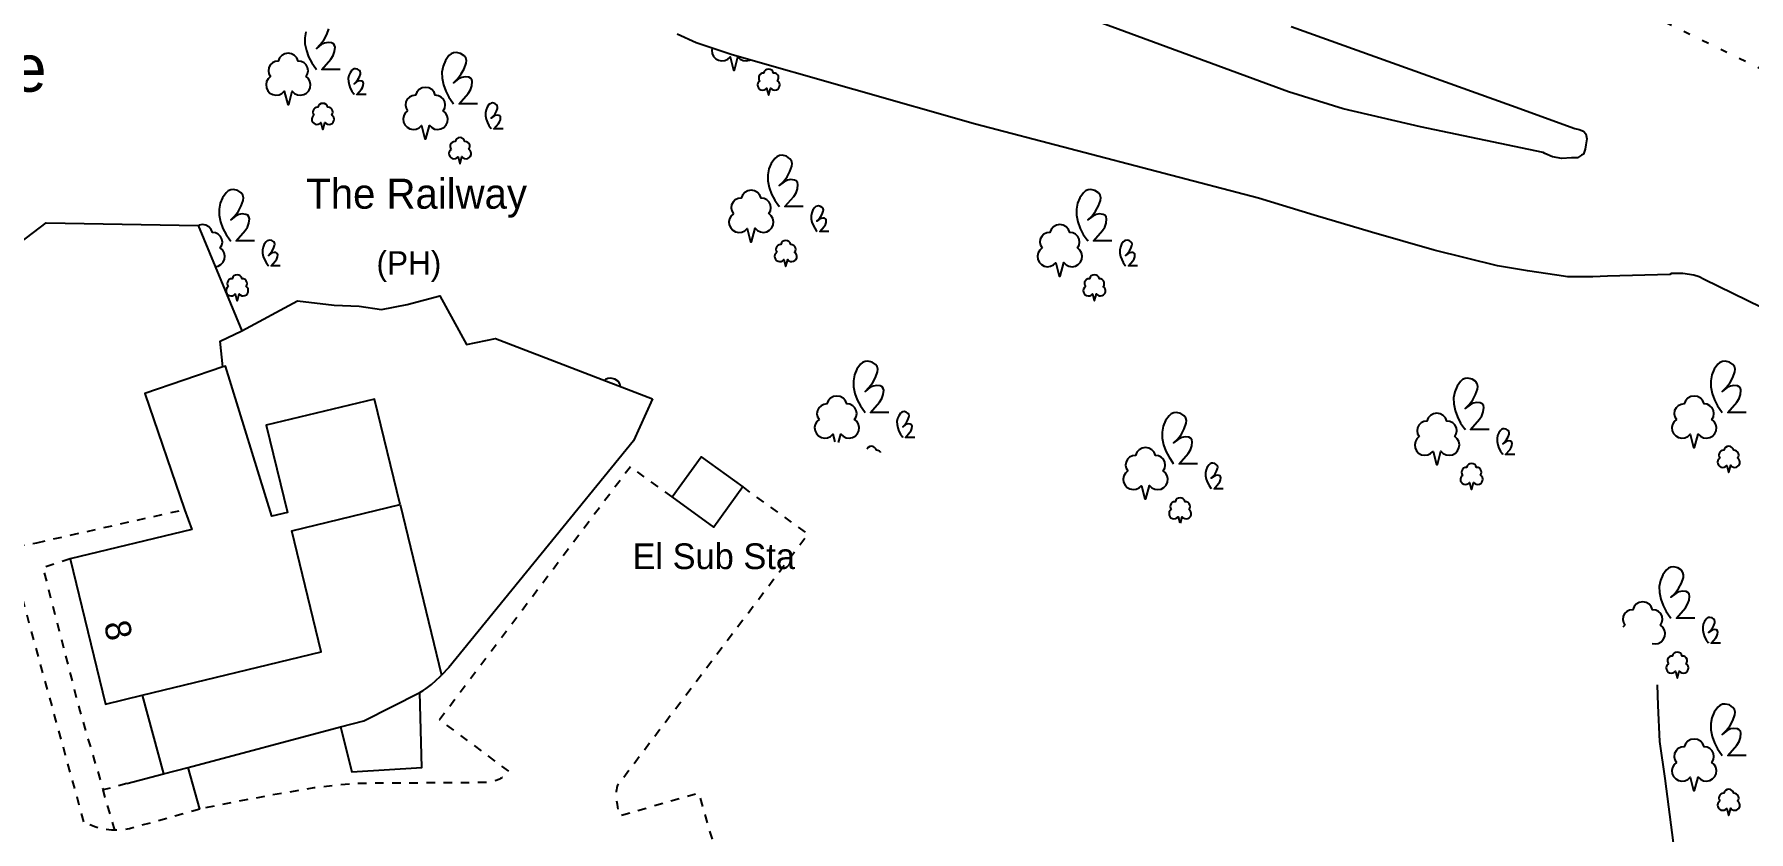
# Model space of a CAD drawing. Extents: x 421500 to 422711, y 436000 to 437000.
# Drawn here: x 422160.5 to 422260.5, y 436876.6 to 436923.1 of the extents above; entities that cross this region are included whole.
import ezdxf

# ---------------------------------------------------------------- set-up
doc = ezdxf.new("R2010")
doc.units = 0
doc.linetypes.add('716709-ExBase$0$OS-DASHEDLINE', pattern=[1, 0.5, -0.5])
doc.linetypes.add('716709-ExBase$0$OS-PARISH', pattern=[1.2, 0.4, -0.8])
for name, color, linetype in [('716709-ExBase$0$OS-AREA_MOSAIC', 8, 'Continuous'), ('716709-ExBase$0$OS-CIVIL_PARISH_OR_CMNTY_0007', 8, '716709-ExBase$0$OS-PARISH'), ('716709-ExBase$0$OS-LINE_0001_BLG_OUTLINE', 7, 'Continuous'), ('716709-ExBase$0$OS-LINE_0021_ROAD_OR_TRACK', 8, '716709-ExBase$0$OS-DASHEDLINE'), ('716709-ExBase$0$OS-LINE_0030_OBSTRUCTING_FEAT', 8, 'Continuous'), ('716709-ExBase$0$OS-LINE_0032_PATH_OR_EDGE', 8, '716709-ExBase$0$OS-DASHEDLINE'), ('716709-ExBase$0$OS-LINE_0059_WATER_EDGE_LIMIT', 8, 'Continuous'), ('716709-ExBase$0$OS-TEXT_BUILDING_OR_STRUCTURE', 4, 'Continuous'), ('716709-ExBase$0$OS-TEXT_BUILT_ENVIRONMENT', 4, 'Continuous')]:
    doc.layers.add(name, color=color, linetype=linetype)
doc.styles.add('716709-ExBase$0$Standard', font='romans.shx')

# ---------------------------------------------------------------- blocks, each defined once
blk = doc.blocks.new('716709-ExBase$0$OS-SE2236NWM0000083115')
at = {"layer": '716709-ExBase$0$OS-AREA_MOSAIC'}
blk.add_line((31.343, -15.16975), (31.22333, -15.28238), dxfattribs=at)
for points in [[(-43.583, 17.24025), (-44.659, 17.24025), (-44.131, 17.84025), (-43.999, 18.05025), (-43.917, 18.28425), (-43.89, 18.53125), (-43.915, 18.64525), (-43.987, 18.73825), (-44.092, 18.79125), (-44.299, 18.81525), (-44.505, 18.77925), (-44.692, 18.68725), (-44.979, 18.46525), (-44.734, 18.70625), (-44.528, 18.98125), (-44.365, 19.28325), (-44.248, 19.60625)], [(-45.587, 19.43725), (-45.653, 19.09125), (-45.644, 18.73925), (-45.565, 18.35025), (-45.432, 17.97525), (-45.249, 17.62225), (-45.018, 17.29925), (-44.979, 17.23325)], [(-47.657, 16.83025), (-47.793, 16.70225), (-47.882, 16.53925), (-47.917, 16.35625), (-47.895, 16.17225), (-47.816, 16.00325), (-47.689, 15.86725), (-47.527, 15.77625), (-47.344, 15.74025), (-47.159, 15.76125), (-46.99, 15.83925), (-46.853, 15.96525), (-46.852, 15.96825), (-46.651, 15.19425), (-46.595, 15.19425), (-46.39, 15.97725), (-46.254, 15.84625), (-46.084, 15.76425), (-45.898, 15.74025), (-45.713, 15.77425), (-45.547, 15.86425), (-45.419, 16.00225), (-45.339, 16.17225), (-45.316, 16.35925), (-45.353, 16.54425), (-45.445, 16.70825), (-45.584, 16.83525), (-45.496, 16.99225), (-45.464, 17.16925), (-45.489, 17.34825), (-45.571, 17.50825), (-45.7, 17.63425), (-45.863, 17.71225), (-46.042, 17.73325), (-46.119, 17.91725), (-46.252, 18.06425), (-46.427, 18.16025), (-46.623, 18.19425), (-46.819, 18.16025), (-46.994, 18.06425), (-47.127, 17.91725), (-47.204, 17.73325), (-47.384, 17.71125), (-47.547, 17.63325), (-47.676, 17.50625), (-47.758, 17.34425), (-47.782, 17.16425), (-47.747, 16.98725), (-47.657, 16.83025)], [(-35.583, 15.24025), (-36.659, 15.24025), (-36.131, 15.84025), (-35.999, 16.05025), (-35.917, 16.28425), (-35.89, 16.53125), (-35.915, 16.64525), (-35.987, 16.73825), (-36.092, 16.79125), (-36.299, 16.81525), (-36.505, 16.77925), (-36.692, 16.68725), (-36.979, 16.46525), (-36.734, 16.70625), (-36.528, 16.98125), (-36.365, 17.28325), (-36.248, 17.60625), (-36.233, 17.76025), (-36.272, 17.90925), (-36.359, 18.03625), (-36.567, 18.18025), (-36.813, 18.23625), (-36.974, 18.21825), (-37.123, 18.15425), (-37.246, 18.04925), (-37.449, 17.76225), (-37.587, 17.43725), (-37.653, 17.09125), (-37.644, 16.73925), (-37.565, 16.35025), (-37.432, 15.97525), (-37.249, 15.62225), (-37.018, 15.29925), (-36.979, 15.23325)], [(-21.89333, 18.48003), (-21.917, 18.35625), (-21.895, 18.17225), (-21.816, 18.00325), (-21.689, 17.86725), (-21.527, 17.77625), (-21.344, 17.74025), (-21.159, 17.76125), (-20.99, 17.83925), (-20.853, 17.96525), (-20.852, 17.96825), (-20.651, 17.19425), (-20.595, 17.19425), (-20.39, 17.97725), (-20.254, 17.84625), (-20.084, 17.76425), (-19.898, 17.74025), (-19.713, 17.77425), (-19.67906, 17.79265)], [(-42.083, 15.78675), (-42.621, 15.78675), (-42.357, 16.08675), (-42.291, 16.19175), (-42.25, 16.30875), (-42.2365, 16.43225), (-42.249, 16.48925), (-42.285, 16.53575), (-42.3375, 16.56225), (-42.441, 16.57425), (-42.544, 16.55625), (-42.6375, 16.51025), (-42.781, 16.39925), (-42.6585, 16.51975), (-42.5555, 16.65725), (-42.474, 16.80825), (-42.4155, 16.96975), (-42.408, 17.04675), (-42.4275, 17.12125), (-42.471, 17.18475), (-42.575, 17.25675), (-42.698, 17.28475), (-42.7785, 17.27575), (-42.853, 17.24375), (-42.9145, 17.19125), (-43.016, 17.04775), (-43.085, 16.88525), (-43.118, 16.71225), (-43.1135, 16.53625), (-43.074, 16.34175), (-43.0075, 16.15425), (-42.916, 15.97775), (-42.8005, 15.81625), (-42.781, 15.78325)], [(-19.12, 16.58175), (-19.188, 16.51775), (-19.2325, 16.43625), (-19.25, 16.34475), (-19.239, 16.25275), (-19.1995, 16.16825), (-19.136, 16.10025), (-19.055, 16.05475), (-18.9635, 16.03675), (-18.871, 16.04725), (-18.7865, 16.08625), (-18.718, 16.14925), (-18.7175, 16.15075), (-18.617, 15.76375), (-18.589, 15.76375), (-18.4865, 16.15525), (-18.4185, 16.08975), (-18.3335, 16.04875), (-18.2405, 16.03675), (-18.148, 16.05375), (-18.065, 16.09875), (-18.001, 16.16775), (-17.961, 16.25275), (-17.9495, 16.34625), (-17.968, 16.43875), (-18.014, 16.52075), (-18.0835, 16.58425), (-18.0395, 16.66275), (-18.0235, 16.75125), (-18.036, 16.84075), (-18.077, 16.92075), (-18.1415, 16.98375), (-18.223, 17.02275), (-18.3125, 17.03325), (-18.351, 17.12525), (-18.4175, 17.19875), (-18.505, 17.24675), (-18.603, 17.26375), (-18.701, 17.24675), (-18.7885, 17.19875), (-18.855, 17.12525), (-18.8935, 17.03325), (-18.9835, 17.02225), (-19.065, 16.98325), (-19.1295, 16.91975), (-19.1705, 16.83875), (-19.1825, 16.74875), (-19.165, 16.66025), (-19.12, 16.58175)], [(-39.657, 14.83025), (-39.793, 14.70225), (-39.882, 14.53925), (-39.917, 14.35625), (-39.895, 14.17225), (-39.816, 14.00325), (-39.689, 13.86725), (-39.527, 13.77625), (-39.344, 13.74025), (-39.159, 13.76125), (-38.99, 13.83925), (-38.853, 13.96525), (-38.852, 13.96825), (-38.651, 13.19425), (-38.595, 13.19425), (-38.39, 13.97725), (-38.254, 13.84625), (-38.084, 13.76425), (-37.898, 13.74025), (-37.713, 13.77425), (-37.547, 13.86425), (-37.419, 14.00225), (-37.339, 14.17225), (-37.316, 14.35925), (-37.353, 14.54425), (-37.445, 14.70825), (-37.584, 14.83525), (-37.496, 14.99225), (-37.464, 15.16925), (-37.489, 15.34825), (-37.571, 15.50825), (-37.7, 15.63425), (-37.863, 15.71225), (-38.042, 15.73325), (-38.119, 15.91725), (-38.252, 16.06425), (-38.427, 16.16025), (-38.623, 16.19425), (-38.819, 16.16025), (-38.994, 16.06425), (-39.127, 15.91725), (-39.204, 15.73325), (-39.384, 15.71125), (-39.547, 15.63325), (-39.676, 15.50625), (-39.758, 15.34425), (-39.782, 15.16425), (-39.747, 14.98725), (-39.657, 14.83025)], [(-45.12, 14.58175), (-45.188, 14.51775), (-45.2325, 14.43625), (-45.25, 14.34475), (-45.239, 14.25275), (-45.1995, 14.16825), (-45.136, 14.10025), (-45.055, 14.05475), (-44.9635, 14.03675), (-44.871, 14.04725), (-44.7865, 14.08625), (-44.718, 14.14925), (-44.7175, 14.15075), (-44.617, 13.76375), (-44.589, 13.76375), (-44.4865, 14.15525), (-44.4185, 14.08975), (-44.3335, 14.04875), (-44.2405, 14.03675), (-44.148, 14.05375), (-44.065, 14.09875), (-44.001, 14.16775), (-43.961, 14.25275), (-43.9495, 14.34625), (-43.968, 14.43875), (-44.014, 14.52075), (-44.0835, 14.58425), (-44.0395, 14.66275), (-44.0235, 14.75125), (-44.036, 14.84075), (-44.077, 14.92075), (-44.1415, 14.98375), (-44.223, 15.02275), (-44.3125, 15.03325), (-44.351, 15.12525), (-44.4175, 15.19875), (-44.505, 15.24675), (-44.603, 15.26375), (-44.701, 15.24675), (-44.7885, 15.19875), (-44.855, 15.12525), (-44.8935, 15.03325), (-44.9835, 15.02225), (-45.065, 14.98325), (-45.1295, 14.91975), (-45.1705, 14.83875), (-45.1825, 14.74875), (-45.165, 14.66025), (-45.12, 14.58175)], [(-34.083, 13.78675), (-34.621, 13.78675), (-34.357, 14.08675), (-34.291, 14.19175), (-34.25, 14.30875), (-34.2365, 14.43225), (-34.249, 14.48925), (-34.285, 14.53575), (-34.3375, 14.56225), (-34.441, 14.57425), (-34.544, 14.55625), (-34.6375, 14.51025), (-34.781, 14.39925), (-34.6585, 14.51975), (-34.5555, 14.65725), (-34.474, 14.80825), (-34.4155, 14.96975), (-34.408, 15.04675), (-34.4275, 15.12125), (-34.471, 15.18475), (-34.575, 15.25675), (-34.698, 15.28475), (-34.7785, 15.27575), (-34.853, 15.24375), (-34.9145, 15.19125), (-35.016, 15.04775), (-35.085, 14.88525), (-35.118, 14.71225), (-35.1135, 14.53625), (-35.074, 14.34175), (-35.0075, 14.15425), (-34.916, 13.97775), (-34.8005, 13.81625), (-34.781, 13.78325)], [(-37.12, 12.58175), (-37.188, 12.51775), (-37.2325, 12.43625), (-37.25, 12.34475), (-37.239, 12.25275), (-37.1995, 12.16825), (-37.136, 12.10025), (-37.055, 12.05475), (-36.9635, 12.03675), (-36.871, 12.04725), (-36.7865, 12.08625), (-36.718, 12.14925), (-36.7175, 12.15075), (-36.617, 11.76375), (-36.589, 11.76375), (-36.4865, 12.15525), (-36.4185, 12.08975), (-36.3335, 12.04875), (-36.2405, 12.03675), (-36.148, 12.05375), (-36.065, 12.09875), (-36.001, 12.16775), (-35.961, 12.25275), (-35.9495, 12.34625), (-35.968, 12.43875), (-36.014, 12.52075), (-36.0835, 12.58425), (-36.0395, 12.66275), (-36.0235, 12.75125), (-36.036, 12.84075), (-36.077, 12.92075), (-36.1415, 12.98375), (-36.223, 13.02275), (-36.3125, 13.03325), (-36.351, 13.12525), (-36.4175, 13.19875), (-36.505, 13.24675), (-36.603, 13.26375), (-36.701, 13.24675), (-36.7885, 13.19875), (-36.855, 13.12525), (-36.8935, 13.03325), (-36.9835, 13.02225), (-37.065, 12.98325), (-37.1295, 12.91975), (-37.1705, 12.83875), (-37.1825, 12.74875), (-37.165, 12.66025), (-37.12, 12.58175)], [(-16.583, 9.24025), (-17.659, 9.24025), (-17.131, 9.84025), (-16.999, 10.05025), (-16.917, 10.28425), (-16.89, 10.53125), (-16.915, 10.64525), (-16.987, 10.73825), (-17.092, 10.79125), (-17.299, 10.81525), (-17.505, 10.77925), (-17.692, 10.68725), (-17.979, 10.46525), (-17.734, 10.70625), (-17.528, 10.98125), (-17.365, 11.28325), (-17.248, 11.60625), (-17.233, 11.76025), (-17.272, 11.90925), (-17.359, 12.03625), (-17.567, 12.18025), (-17.813, 12.23625), (-17.974, 12.21825), (-18.123, 12.15425), (-18.246, 12.04925), (-18.449, 11.76225), (-18.587, 11.43725), (-18.653, 11.09125), (-18.644, 10.73925), (-18.565, 10.35025), (-18.432, 9.97525), (-18.249, 9.62225), (-18.018, 9.29925), (-17.979, 9.23325)], [(-48.583, 7.24025), (-49.659, 7.24025), (-49.131, 7.84025), (-48.999, 8.05025), (-48.917, 8.28425), (-48.89, 8.53125), (-48.915, 8.64525), (-48.987, 8.73825), (-49.092, 8.79125), (-49.299, 8.81525), (-49.505, 8.77925), (-49.692, 8.68725), (-49.979, 8.46525), (-49.734, 8.70625), (-49.528, 8.98125), (-49.365, 9.28325), (-49.248, 9.60625), (-49.233, 9.76025), (-49.272, 9.90925), (-49.359, 10.03625), (-49.567, 10.18025), (-49.813, 10.23625), (-49.974, 10.21825), (-50.123, 10.15425), (-50.246, 10.04925), (-50.449, 9.76225), (-50.587, 9.43725), (-50.653, 9.09125), (-50.644, 8.73925), (-50.565, 8.35025), (-50.432, 7.97525), (-50.249, 7.62225), (-50.018, 7.29925), (-49.979, 7.23325)], [(-20.657, 8.83025), (-20.793, 8.70225), (-20.882, 8.53925), (-20.917, 8.35625), (-20.895, 8.17225), (-20.816, 8.00325), (-20.689, 7.86725), (-20.527, 7.77625), (-20.344, 7.74025), (-20.159, 7.76125), (-19.99, 7.83925), (-19.853, 7.96525), (-19.852, 7.96825), (-19.651, 7.19425), (-19.595, 7.19425), (-19.39, 7.97725), (-19.254, 7.84625), (-19.084, 7.76425), (-18.898, 7.74025), (-18.713, 7.77425), (-18.547, 7.86425), (-18.419, 8.00225), (-18.339, 8.17225), (-18.316, 8.35925), (-18.353, 8.54425), (-18.445, 8.70825), (-18.584, 8.83525), (-18.496, 8.99225), (-18.464, 9.16925), (-18.489, 9.34825), (-18.571, 9.50825), (-18.7, 9.63425), (-18.863, 9.71225), (-19.042, 9.73325), (-19.119, 9.91725), (-19.252, 10.06425), (-19.427, 10.16025), (-19.623, 10.19425), (-19.819, 10.16025), (-19.994, 10.06425), (-20.127, 9.91725), (-20.204, 9.73325), (-20.384, 9.71125), (-20.547, 9.63325), (-20.676, 9.50625), (-20.758, 9.34425), (-20.782, 9.16425), (-20.747, 8.98725), (-20.657, 8.83025)], [(1.417, 7.24025), (0.341, 7.24025), (0.869, 7.84025), (1.001, 8.05025), (1.083, 8.28425), (1.11, 8.53125), (1.085, 8.64525), (1.013, 8.73825), (0.908, 8.79125), (0.701, 8.81525), (0.495, 8.77925), (0.308, 8.68725), (0.021, 8.46525), (0.266, 8.70625), (0.472, 8.98125), (0.635, 9.28325), (0.752, 9.60625), (0.767, 9.76025), (0.728, 9.90925), (0.641, 10.03625), (0.433, 10.18025), (0.187, 10.23625), (0.026, 10.21825), (-0.123, 10.15425), (-0.246, 10.04925), (-0.449, 9.76225), (-0.587, 9.43725), (-0.653, 9.09125), (-0.644, 8.73925), (-0.565, 8.35025), (-0.432, 7.97525), (-0.249, 7.62225), (-0.018, 7.29925), (0.021, 7.23325)], [(-15.083, 7.78675), (-15.621, 7.78675), (-15.357, 8.08675), (-15.291, 8.19175), (-15.25, 8.30875), (-15.2365, 8.43225), (-15.249, 8.48925), (-15.285, 8.53575), (-15.3375, 8.56225), (-15.441, 8.57425), (-15.544, 8.55625), (-15.6375, 8.51025), (-15.781, 8.39925), (-15.6585, 8.51975), (-15.5555, 8.65725), (-15.474, 8.80825), (-15.4155, 8.96975), (-15.408, 9.04675), (-15.4275, 9.12125), (-15.471, 9.18475), (-15.575, 9.25675), (-15.698, 9.28475), (-15.7785, 9.27575), (-15.853, 9.24375), (-15.9145, 9.19125), (-16.016, 9.04775), (-16.085, 8.88525), (-16.118, 8.71225), (-16.1135, 8.53625), (-16.074, 8.34175), (-16.0075, 8.15425), (-15.916, 7.97775), (-15.8005, 7.81625), (-15.781, 7.78325)], [(-50.88744, 5.74219), (-50.713, 5.77425), (-50.547, 5.86425), (-50.419, 6.00225), (-50.339, 6.17225), (-50.316, 6.35925), (-50.353, 6.54425), (-50.445, 6.70825), (-50.584, 6.83525), (-50.496, 6.99225), (-50.464, 7.16925), (-50.489, 7.34825), (-50.571, 7.50825), (-50.7, 7.63425), (-50.863, 7.71225), (-51.042, 7.73325), (-51.119, 7.91725), (-51.252, 8.06425), (-51.427, 8.16025), (-51.623, 8.19425), (-51.819, 8.16025), (-51.87688, 8.1285)], [(-2.657, 6.83025), (-2.793, 6.70225), (-2.882, 6.53925), (-2.917, 6.35625), (-2.895, 6.17225), (-2.816, 6.00325), (-2.689, 5.86725), (-2.527, 5.77625), (-2.344, 5.74025), (-2.159, 5.76125), (-1.99, 5.83925), (-1.853, 5.96525), (-1.852, 5.96825), (-1.651, 5.19425), (-1.595, 5.19425), (-1.39, 5.97725), (-1.254, 5.84625), (-1.084, 5.76425), (-0.898, 5.74025), (-0.713, 5.77425), (-0.547, 5.86425), (-0.419, 6.00225), (-0.339, 6.17225), (-0.316, 6.35925), (-0.353, 6.54425), (-0.445, 6.70825), (-0.584, 6.83525), (-0.496, 6.99225), (-0.464, 7.16925), (-0.489, 7.34825), (-0.571, 7.50825), (-0.7, 7.63425), (-0.863, 7.71225), (-1.042, 7.73325), (-1.119, 7.91725), (-1.252, 8.06425), (-1.427, 8.16025), (-1.623, 8.19425), (-1.819, 8.16025), (-1.994, 8.06425), (-2.127, 7.91725), (-2.204, 7.73325), (-2.384, 7.71125), (-2.547, 7.63325), (-2.676, 7.50625), (-2.758, 7.34425), (-2.782, 7.16425), (-2.747, 6.98725), (-2.657, 6.83025)], [(-47.083, 5.78675), (-47.621, 5.78675), (-47.357, 6.08675), (-47.291, 6.19175), (-47.25, 6.30875), (-47.2365, 6.43225), (-47.249, 6.48925), (-47.285, 6.53575), (-47.3375, 6.56225), (-47.441, 6.57425), (-47.544, 6.55625), (-47.6375, 6.51025), (-47.781, 6.39925), (-47.6585, 6.51975), (-47.5555, 6.65725), (-47.474, 6.80825), (-47.4155, 6.96975), (-47.408, 7.04675), (-47.4275, 7.12125), (-47.471, 7.18475), (-47.575, 7.25675), (-47.698, 7.28475), (-47.7785, 7.27575), (-47.853, 7.24375), (-47.9145, 7.19125), (-48.016, 7.04775), (-48.085, 6.88525), (-48.118, 6.71225), (-48.1135, 6.53625), (-48.074, 6.34175), (-48.0075, 6.15425), (-47.916, 5.97775), (-47.8005, 5.81625), (-47.781, 5.78325)], [(-18.12, 6.58175), (-18.188, 6.51775), (-18.2325, 6.43625), (-18.25, 6.34475), (-18.239, 6.25275), (-18.1995, 6.16825), (-18.136, 6.10025), (-18.055, 6.05475), (-17.9635, 6.03675), (-17.871, 6.04725), (-17.7865, 6.08625), (-17.718, 6.14925), (-17.7175, 6.15075), (-17.617, 5.76375), (-17.589, 5.76375), (-17.4865, 6.15525), (-17.4185, 6.08975), (-17.3335, 6.04875), (-17.2405, 6.03675), (-17.148, 6.05375), (-17.065, 6.09875), (-17.001, 6.16775), (-16.961, 6.25275), (-16.9495, 6.34625), (-16.968, 6.43875), (-17.014, 6.52075), (-17.0835, 6.58425), (-17.0395, 6.66275), (-17.0235, 6.75125), (-17.036, 6.84075), (-17.077, 6.92075), (-17.1415, 6.98375), (-17.223, 7.02275), (-17.3125, 7.03325), (-17.351, 7.12525), (-17.4175, 7.19875), (-17.505, 7.24675), (-17.603, 7.26375), (-17.701, 7.24675), (-17.7885, 7.19875), (-17.855, 7.12525), (-17.8935, 7.03325), (-17.9835, 7.02225), (-18.065, 6.98325), (-18.1295, 6.91975), (-18.1705, 6.83875), (-18.1825, 6.74875), (-18.165, 6.66025), (-18.12, 6.58175)], [(2.917, 5.78675), (2.379, 5.78675), (2.643, 6.08675), (2.709, 6.19175), (2.75, 6.30875), (2.7635, 6.43225), (2.751, 6.48925), (2.715, 6.53575), (2.6625, 6.56225), (2.559, 6.57425), (2.456, 6.55625), (2.3625, 6.51025), (2.219, 6.39925), (2.3415, 6.51975), (2.4445, 6.65725), (2.526, 6.80825), (2.5845, 6.96975), (2.592, 7.04675), (2.5725, 7.12125), (2.529, 7.18475), (2.425, 7.25675), (2.302, 7.28475), (2.2215, 7.27575), (2.147, 7.24375), (2.0855, 7.19125), (1.984, 7.04775), (1.915, 6.88525), (1.882, 6.71225), (1.8865, 6.53625), (1.926, 6.34175), (1.9925, 6.15425), (2.084, 5.97775), (2.1995, 5.81625), (2.219, 5.78325)], [(-50.12, 4.58175), (-50.188, 4.51775), (-50.2325, 4.43625), (-50.25, 4.34475), (-50.239, 4.25275), (-50.1995, 4.16825), (-50.136, 4.10025), (-50.055, 4.05475), (-49.9635, 4.03675), (-49.871, 4.04725), (-49.7865, 4.08625), (-49.718, 4.14925), (-49.7175, 4.15075), (-49.617, 3.76375), (-49.589, 3.76375), (-49.4865, 4.15525), (-49.4185, 4.08975), (-49.3335, 4.04875), (-49.2405, 4.03675), (-49.148, 4.05375), (-49.065, 4.09875), (-49.001, 4.16775), (-48.961, 4.25275), (-48.9495, 4.34625), (-48.968, 4.43875), (-49.014, 4.52075), (-49.0835, 4.58425), (-49.0395, 4.66275), (-49.0235, 4.75125), (-49.036, 4.84075), (-49.077, 4.92075), (-49.1415, 4.98375), (-49.223, 5.02275), (-49.3125, 5.03325), (-49.351, 5.12525), (-49.4175, 5.19875), (-49.505, 5.24675), (-49.603, 5.26375), (-49.701, 5.24675), (-49.7885, 5.19875), (-49.855, 5.12525), (-49.8935, 5.03325), (-49.9835, 5.02225), (-50.065, 4.98325), (-50.1295, 4.91975), (-50.1705, 4.83875), (-50.1825, 4.74875), (-50.165, 4.66025), (-50.12, 4.58175)], [(-0.12, 4.58175), (-0.188, 4.51775), (-0.2325, 4.43625), (-0.25, 4.34475), (-0.239, 4.25275), (-0.1995, 4.16825), (-0.136, 4.10025), (-0.055, 4.05475), (0.0365, 4.03675), (0.129, 4.04725), (0.2135, 4.08625), (0.282, 4.14925), (0.2825, 4.15075), (0.383, 3.76375), (0.411, 3.76375), (0.5135, 4.15525), (0.5815, 4.08975), (0.6665, 4.04875), (0.7595, 4.03675), (0.852, 4.05375), (0.935, 4.09875), (0.999, 4.16775), (1.039, 4.25275), (1.0505, 4.34625), (1.032, 4.43875), (0.986, 4.52075), (0.9165, 4.58425), (0.9605, 4.66275), (0.9765, 4.75125), (0.964, 4.84075), (0.923, 4.92075), (0.8585, 4.98375), (0.777, 5.02275), (0.6875, 5.03325), (0.649, 5.12525), (0.5825, 5.19875), (0.495, 5.24675), (0.397, 5.26375), (0.299, 5.24675), (0.2115, 5.19875), (0.145, 5.12525), (0.1065, 5.03325), (0.0165, 5.02225), (-0.065, 4.98325), (-0.1295, 4.91975), (-0.1705, 4.83875), (-0.1825, 4.74875), (-0.165, 4.66025), (-0.12, 4.58175)], [(-11.583, -2.75975), (-12.659, -2.75975), (-12.131, -2.15975), (-11.999, -1.94975), (-11.917, -1.71575), (-11.89, -1.46875), (-11.915, -1.35475), (-11.987, -1.26175), (-12.092, -1.20875), (-12.299, -1.18475), (-12.505, -1.22075), (-12.692, -1.31275), (-12.979, -1.53475), (-12.734, -1.29375), (-12.528, -1.01875), (-12.365, -0.71675), (-12.248, -0.39375), (-12.233, -0.23975), (-12.272, -0.09075), (-12.359, 0.03625), (-12.567, 0.18025), (-12.813, 0.23625), (-12.974, 0.21825), (-13.123, 0.15425), (-13.246, 0.04925), (-13.449, -0.23775), (-13.587, -0.56275), (-13.653, -0.90875), (-13.644, -1.26075), (-13.565, -1.64975), (-13.432, -2.02475), (-13.249, -2.37775), (-13.018, -2.70075), (-12.979, -2.76675)], [(38.417, -2.75975), (37.341, -2.75975), (37.869, -2.15975), (38.001, -1.94975), (38.083, -1.71575), (38.11, -1.46875), (38.085, -1.35475), (38.013, -1.26175), (37.908, -1.20875), (37.701, -1.18475), (37.495, -1.22075), (37.308, -1.31275), (37.021, -1.53475), (37.266, -1.29375), (37.472, -1.01875), (37.635, -0.71675), (37.752, -0.39375), (37.767, -0.23975), (37.728, -0.09075), (37.641, 0.03625), (37.433, 0.18025), (37.187, 0.23625), (37.026, 0.21825), (36.877, 0.15425), (36.754, 0.04925), (36.551, -0.23775), (36.413, -0.56275), (36.347, -0.90875), (36.356, -1.26075), (36.435, -1.64975), (36.568, -2.02475), (36.751, -2.37775), (36.982, -2.70075), (37.021, -2.76675)], [(-27.23434, -1.25351), (-27.233, -1.23975), (-27.272, -1.09075), (-27.359, -0.96375), (-27.567, -0.81975), (-27.813, -0.76375), (-27.974, -0.78175), (-28.123, -0.84575), (-28.17736, -0.89215)], [(23.417, -3.75975), (22.341, -3.75975), (22.869, -3.15975), (23.001, -2.94975), (23.083, -2.71575), (23.11, -2.46875), (23.085, -2.35475), (23.013, -2.26175), (22.908, -2.20875), (22.701, -2.18475), (22.495, -2.22075), (22.308, -2.31275), (22.021, -2.53475), (22.266, -2.29375), (22.472, -2.01875), (22.635, -1.71675), (22.752, -1.39375), (22.767, -1.23975), (22.728, -1.09075), (22.641, -0.96375), (22.433, -0.81975), (22.187, -0.76375), (22.026, -0.78175), (21.877, -0.84575), (21.754, -0.95075), (21.551, -1.23775), (21.413, -1.56275), (21.347, -1.90875), (21.356, -2.26075), (21.435, -2.64975), (21.568, -3.02475), (21.751, -3.37775), (21.982, -3.70075), (22.021, -3.76675)], [(-14.52021, -4.52007), (-14.39, -4.02275), (-14.254, -4.15375), (-14.084, -4.23575), (-13.898, -4.25975), (-13.713, -4.22575), (-13.547, -4.13575), (-13.419, -3.99775), (-13.339, -3.82775), (-13.316, -3.64075), (-13.353, -3.45575), (-13.445, -3.29175), (-13.584, -3.16475), (-13.496, -3.00775), (-13.464, -2.83075), (-13.489, -2.65175), (-13.571, -2.49175), (-13.7, -2.36575), (-13.863, -2.28775), (-14.042, -2.26675), (-14.119, -2.08275), (-14.252, -1.93575), (-14.427, -1.83975), (-14.623, -1.80575), (-14.819, -1.83975), (-14.994, -1.93575), (-15.127, -2.08275), (-15.204, -2.26675), (-15.384, -2.28875), (-15.547, -2.36675), (-15.676, -2.49375), (-15.758, -2.65575), (-15.782, -2.83575), (-15.747, -3.01275), (-15.657, -3.16975)], [(34.343, -3.16975), (34.207, -3.29775), (34.118, -3.46075), (34.083, -3.64375), (34.105, -3.82775), (34.184, -3.99675), (34.311, -4.13275), (34.473, -4.22375), (34.656, -4.25975), (34.841, -4.23875), (35.01, -4.16075), (35.147, -4.03475), (35.148, -4.03175), (35.349, -4.80575), (35.405, -4.80575), (35.61, -4.02275), (35.746, -4.15375), (35.916, -4.23575), (36.102, -4.25975), (36.287, -4.22575), (36.453, -4.13575), (36.581, -3.99775), (36.661, -3.82775), (36.684, -3.64075), (36.647, -3.45575), (36.555, -3.29175), (36.416, -3.16475), (36.504, -3.00775), (36.536, -2.83075), (36.511, -2.65175), (36.429, -2.49175), (36.3, -2.36575), (36.137, -2.28775), (35.958, -2.26675), (35.881, -2.08275), (35.748, -1.93575), (35.573, -1.83975), (35.377, -1.80575), (35.181, -1.83975), (35.006, -1.93575), (34.873, -2.08275), (34.796, -2.26675), (34.616, -2.28875), (34.453, -2.36675), (34.324, -2.49375), (34.242, -2.65575), (34.218, -2.83575), (34.253, -3.01275), (34.343, -3.16975)], [(-10.083, -4.21325), (-10.621, -4.21325), (-10.357, -3.91325), (-10.291, -3.80825), (-10.25, -3.69125), (-10.2365, -3.56775), (-10.249, -3.51075), (-10.285, -3.46425), (-10.3375, -3.43775), (-10.441, -3.42575), (-10.544, -3.44375), (-10.6375, -3.48975), (-10.781, -3.60075), (-10.6585, -3.48025), (-10.5555, -3.34275), (-10.474, -3.19175), (-10.4155, -3.03025), (-10.408, -2.95325), (-10.4275, -2.87875), (-10.471, -2.81525), (-10.575, -2.74325), (-10.698, -2.71525), (-10.7785, -2.72425), (-10.853, -2.75625), (-10.9145, -2.80875), (-11.016, -2.95225), (-11.085, -3.11475), (-11.118, -3.28775), (-11.1135, -3.46375), (-11.074, -3.65825), (-11.0075, -3.84575), (-10.916, -4.02225), (-10.8005, -4.18375), (-10.781, -4.21675)], [(6.417, -5.75975), (5.341, -5.75975), (5.869, -5.15975), (6.001, -4.94975), (6.083, -4.71575), (6.11, -4.46875), (6.085, -4.35475), (6.013, -4.26175), (5.908, -4.20875), (5.701, -4.18475), (5.495, -4.22075), (5.308, -4.31275), (5.021, -4.53475), (5.266, -4.29375), (5.472, -4.01875), (5.635, -3.71675), (5.752, -3.39375), (5.767, -3.23975), (5.728, -3.09075), (5.641, -2.96375), (5.433, -2.81975), (5.187, -2.76375), (5.026, -2.78175), (4.877, -2.84575), (4.754, -2.95075), (4.551, -3.23775), (4.413, -3.56275), (4.347, -3.90875), (4.356, -4.26075), (4.435, -4.64975), (4.568, -5.02475), (4.751, -5.37775), (4.982, -5.70075), (5.021, -5.76675)], [(19.343, -4.16975), (19.207, -4.29775), (19.118, -4.46075), (19.083, -4.64375), (19.105, -4.82775), (19.184, -4.99675), (19.311, -5.13275), (19.473, -5.22375), (19.656, -5.25975), (19.841, -5.23875), (20.01, -5.16075), (20.147, -5.03475), (20.148, -5.03175), (20.349, -5.80575), (20.405, -5.80575), (20.61, -5.02275), (20.746, -5.15375), (20.916, -5.23575), (21.102, -5.25975), (21.287, -5.22575), (21.453, -5.13575), (21.581, -4.99775), (21.661, -4.82775), (21.684, -4.64075), (21.647, -4.45575), (21.555, -4.29175), (21.416, -4.16475), (21.504, -4.00775), (21.536, -3.83075), (21.511, -3.65175), (21.429, -3.49175), (21.3, -3.36575), (21.137, -3.28775), (20.958, -3.26675), (20.881, -3.08275), (20.748, -2.93575), (20.573, -2.83975), (20.377, -2.80575), (20.181, -2.83975), (20.006, -2.93575), (19.873, -3.08275), (19.796, -3.26675), (19.616, -3.28875), (19.453, -3.36675), (19.324, -3.49375), (19.242, -3.65575), (19.218, -3.83575), (19.253, -4.01275), (19.343, -4.16975)], [(-15.657, -3.16975), (-15.793, -3.29775), (-15.882, -3.46075), (-15.917, -3.64375), (-15.895, -3.82775), (-15.816, -3.99675), (-15.689, -4.13275), (-15.527, -4.22375), (-15.344, -4.25975), (-15.159, -4.23875), (-14.99, -4.16075), (-14.853, -4.03475), (-14.852, -4.03175), (-14.73853, -4.46871)], [(24.917, -5.21325), (24.379, -5.21325), (24.643, -4.91325), (24.709, -4.80825), (24.75, -4.69125), (24.7635, -4.56775), (24.751, -4.51075), (24.715, -4.46425), (24.6625, -4.43775), (24.559, -4.42575), (24.456, -4.44375), (24.3625, -4.48975), (24.219, -4.60075), (24.3415, -4.48025), (24.4445, -4.34275), (24.526, -4.19175), (24.5845, -4.03025), (24.592, -3.95325), (24.5725, -3.87875), (24.529, -3.81525), (24.425, -3.74325), (24.302, -3.71525), (24.2215, -3.72425), (24.147, -3.75625), (24.0855, -3.80875), (23.984, -3.95225), (23.915, -4.11475), (23.882, -4.28775), (23.8865, -4.46375), (23.926, -4.65825), (23.9925, -4.84575), (24.084, -5.02225), (24.1995, -5.18375), (24.219, -5.21675)], [(-12.06789, -5.09702), (-12.077, -5.07925), (-12.1415, -5.01625), (-12.223, -4.97725), (-12.3125, -4.96675), (-12.351, -4.87475), (-12.4175, -4.80125), (-12.505, -4.75325), (-12.603, -4.73625), (-12.701, -4.75325), (-12.7885, -4.80125), (-12.855, -4.87475), (-12.86913, -4.90852)], [(2.343, -6.16975), (2.207, -6.29775), (2.118, -6.46075), (2.083, -6.64375), (2.105, -6.82775), (2.184, -6.99675), (2.311, -7.13275), (2.473, -7.22375), (2.656, -7.25975), (2.841, -7.23875), (3.01, -7.16075), (3.147, -7.03475), (3.148, -7.03175), (3.349, -7.80575), (3.405, -7.80575), (3.61, -7.02275), (3.746, -7.15375), (3.916, -7.23575), (4.102, -7.25975), (4.287, -7.22575), (4.453, -7.13575), (4.581, -6.99775), (4.661, -6.82775), (4.684, -6.64075), (4.647, -6.45575), (4.555, -6.29175), (4.416, -6.16475), (4.504, -6.00775), (4.536, -5.83075), (4.511, -5.65175), (4.429, -5.49175), (4.3, -5.36575), (4.137, -5.28775), (3.958, -5.26675), (3.881, -5.08275), (3.748, -4.93575), (3.573, -4.83975), (3.377, -4.80575), (3.181, -4.83975), (3.006, -4.93575), (2.873, -5.08275), (2.796, -5.26675), (2.616, -5.28875), (2.453, -5.36675), (2.324, -5.49375), (2.242, -5.65575), (2.218, -5.83575), (2.253, -6.01275), (2.343, -6.16975)], [(36.88, -5.41825), (36.812, -5.48225), (36.7675, -5.56375), (36.75, -5.65525), (36.761, -5.74725), (36.8005, -5.83175), (36.864, -5.89975), (36.945, -5.94525), (37.0365, -5.96325), (37.129, -5.95275), (37.2135, -5.91375), (37.282, -5.85075), (37.2825, -5.84925), (37.383, -6.23625), (37.411, -6.23625), (37.5135, -5.84475), (37.5815, -5.91025), (37.6665, -5.95125), (37.7595, -5.96325), (37.852, -5.94625), (37.935, -5.90125), (37.999, -5.83225), (38.039, -5.74725), (38.0505, -5.65375), (38.032, -5.56125), (37.986, -5.47925), (37.9165, -5.41575), (37.9605, -5.33725), (37.9765, -5.24875), (37.964, -5.15925), (37.923, -5.07925), (37.8585, -5.01625), (37.777, -4.97725), (37.6875, -4.96675), (37.649, -4.87475), (37.5825, -4.80125), (37.495, -4.75325), (37.397, -4.73625), (37.299, -4.75325), (37.2115, -4.80125), (37.145, -4.87475), (37.1065, -4.96675), (37.0165, -4.97775), (36.935, -5.01675), (36.8705, -5.08025), (36.8295, -5.16125), (36.8175, -5.25125), (36.835, -5.33975), (36.88, -5.41825)], [(7.917, -7.21325), (7.379, -7.21325), (7.643, -6.91325), (7.709, -6.80825), (7.75, -6.69125), (7.7635, -6.56775), (7.751, -6.51075), (7.715, -6.46425), (7.6625, -6.43775), (7.559, -6.42575), (7.456, -6.44375), (7.3625, -6.48975), (7.219, -6.60075), (7.3415, -6.48025), (7.4445, -6.34275), (7.526, -6.19175), (7.5845, -6.03025), (7.592, -5.95325), (7.5725, -5.87875), (7.529, -5.81525), (7.425, -5.74325), (7.302, -5.71525), (7.2215, -5.72425), (7.147, -5.75625), (7.0855, -5.80875), (6.984, -5.95225), (6.915, -6.11475), (6.882, -6.28775), (6.8865, -6.46375), (6.926, -6.65825), (6.9925, -6.84575), (7.084, -7.02225), (7.1995, -7.18375), (7.219, -7.21675)], [(21.88, -6.41825), (21.812, -6.48225), (21.7675, -6.56375), (21.75, -6.65525), (21.761, -6.74725), (21.8005, -6.83175), (21.864, -6.89975), (21.945, -6.94525), (22.0365, -6.96325), (22.129, -6.95275), (22.2135, -6.91375), (22.282, -6.85075), (22.2825, -6.84925), (22.383, -7.23625), (22.411, -7.23625), (22.5135, -6.84475), (22.5815, -6.91025), (22.6665, -6.95125), (22.7595, -6.96325), (22.852, -6.94625), (22.935, -6.90125), (22.999, -6.83225), (23.039, -6.74725), (23.0505, -6.65375), (23.032, -6.56125), (22.986, -6.47925), (22.9165, -6.41575), (22.9605, -6.33725), (22.9765, -6.24875), (22.964, -6.15925), (22.923, -6.07925), (22.8585, -6.01625), (22.777, -5.97725), (22.6875, -5.96675), (22.649, -5.87475), (22.5825, -5.80125), (22.495, -5.75325), (22.397, -5.73625), (22.299, -5.75325), (22.2115, -5.80125), (22.145, -5.87475), (22.1065, -5.96675), (22.0165, -5.97775), (21.935, -6.01675), (21.8705, -6.08025), (21.8295, -6.16125), (21.8175, -6.25125), (21.835, -6.33975), (21.88, -6.41825)], [(5.41764, -9.21089), (5.5135, -8.84475), (5.5815, -8.91025), (5.6665, -8.95125), (5.7595, -8.96325), (5.852, -8.94625), (5.935, -8.90125), (5.999, -8.83225), (6.039, -8.74725), (6.0505, -8.65375), (6.032, -8.56125), (5.986, -8.47925), (5.9165, -8.41575), (5.9605, -8.33725), (5.9765, -8.24875), (5.964, -8.15925), (5.923, -8.07925), (5.8585, -8.01625), (5.777, -7.97725), (5.6875, -7.96675), (5.649, -7.87475), (5.5825, -7.80125), (5.495, -7.75325), (5.397, -7.73625), (5.299, -7.75325), (5.2115, -7.80125), (5.145, -7.87475), (5.1065, -7.96675), (5.0165, -7.97775), (4.935, -8.01675), (4.8705, -8.08025), (4.8295, -8.16125), (4.8175, -8.25125), (4.835, -8.33975), (4.88, -8.41825)], [(4.88, -8.41825), (4.812, -8.48225), (4.7675, -8.56375), (4.75, -8.65525), (4.761, -8.74725), (4.8005, -8.83175), (4.864, -8.89975), (4.945, -8.94525), (5.0365, -8.96325), (5.129, -8.95275), (5.2135, -8.91375), (5.282, -8.85075), (5.2825, -8.84925), (5.37373, -9.20056)], [(35.417, -14.75975), (34.341, -14.75975), (34.869, -14.15975), (35.001, -13.94975), (35.083, -13.71575), (35.11, -13.46875), (35.085, -13.35475), (35.013, -13.26175), (34.908, -13.20875), (34.701, -13.18475), (34.495, -13.22075), (34.308, -13.31275), (34.021, -13.53475), (34.266, -13.29375), (34.472, -13.01875), (34.635, -12.71675), (34.752, -12.39375), (34.767, -12.23975), (34.728, -12.09075), (34.641, -11.96375), (34.433, -11.81975), (34.187, -11.76375), (34.026, -11.78175), (33.877, -11.84575), (33.754, -11.95075), (33.551, -12.23775), (33.413, -12.56275), (33.347, -12.90875), (33.356, -13.26075), (33.435, -13.64975), (33.568, -14.02475), (33.751, -14.37775), (33.982, -14.70075), (34.021, -14.76675)], [(32.92784, -16.23728), (33.102, -16.25975), (33.287, -16.22575), (33.453, -16.13575), (33.581, -15.99775), (33.661, -15.82775), (33.684, -15.64075), (33.647, -15.45575), (33.555, -15.29175), (33.416, -15.16475), (33.504, -15.00775), (33.536, -14.83075), (33.511, -14.65175), (33.429, -14.49175), (33.3, -14.36575), (33.137, -14.28775), (32.958, -14.26675), (32.881, -14.08275), (32.748, -13.93575), (32.573, -13.83975), (32.377, -13.80575), (32.181, -13.83975), (32.006, -13.93575), (31.873, -14.08275), (31.796, -14.26675), (31.616, -14.28875), (31.453, -14.36675), (31.324, -14.49375), (31.242, -14.65575), (31.218, -14.83575), (31.253, -15.01275), (31.343, -15.16975)], [(36.917, -16.21325), (36.379, -16.21325), (36.643, -15.91325), (36.709, -15.80825), (36.75, -15.69125), (36.7635, -15.56775), (36.751, -15.51075), (36.715, -15.46425), (36.6625, -15.43775), (36.559, -15.42575), (36.456, -15.44375), (36.3625, -15.48975), (36.219, -15.60075), (36.3415, -15.48025), (36.4445, -15.34275), (36.526, -15.19175), (36.5845, -15.03025), (36.592, -14.95325), (36.5725, -14.87875), (36.529, -14.81525), (36.425, -14.74325), (36.302, -14.71525), (36.2215, -14.72425), (36.147, -14.75625), (36.0855, -14.80875), (35.984, -14.95225), (35.915, -15.11475), (35.882, -15.28775), (35.8865, -15.46375), (35.926, -15.65825), (35.9925, -15.84575), (36.084, -16.02225), (36.1995, -16.18375), (36.219, -16.21675)], [(33.88, -17.41825), (33.812, -17.48225), (33.7675, -17.56375), (33.75, -17.65525), (33.761, -17.74725), (33.8005, -17.83175), (33.864, -17.89975), (33.945, -17.94525), (34.0365, -17.96325), (34.129, -17.95275), (34.2135, -17.91375), (34.282, -17.85075), (34.2825, -17.84925), (34.383, -18.23625), (34.411, -18.23625), (34.5135, -17.84475), (34.5815, -17.91025), (34.6665, -17.95125), (34.7595, -17.96325), (34.852, -17.94625), (34.935, -17.90125), (34.999, -17.83225), (35.039, -17.74725), (35.0505, -17.65375), (35.032, -17.56125), (34.986, -17.47925), (34.9165, -17.41575), (34.9605, -17.33725), (34.9765, -17.24875), (34.964, -17.15925), (34.923, -17.07925), (34.8585, -17.01625), (34.777, -16.97725), (34.6875, -16.96675), (34.649, -16.87475), (34.5825, -16.80125), (34.495, -16.75325), (34.397, -16.73625), (34.299, -16.75325), (34.2115, -16.80125), (34.145, -16.87475), (34.1065, -16.96675), (34.0165, -16.97775), (33.935, -17.01675), (33.8705, -17.08025), (33.8295, -17.16125), (33.8175, -17.25125), (33.835, -17.33975), (33.88, -17.41825)], [(38.417, -22.75975), (37.341, -22.75975), (37.869, -22.15975), (38.001, -21.94975), (38.083, -21.71575), (38.11, -21.46875), (38.085, -21.35475), (38.013, -21.26175), (37.908, -21.20875), (37.701, -21.18475), (37.495, -21.22075), (37.308, -21.31275), (37.021, -21.53475), (37.266, -21.29375), (37.472, -21.01875), (37.635, -20.71675), (37.752, -20.39375), (37.767, -20.23975), (37.728, -20.09075), (37.641, -19.96375), (37.433, -19.81975), (37.187, -19.76375), (37.026, -19.78175), (36.877, -19.84575), (36.754, -19.95075), (36.551, -20.23775), (36.413, -20.56275), (36.347, -20.90875), (36.356, -21.26075), (36.435, -21.64975), (36.568, -22.02475), (36.751, -22.37775), (36.982, -22.70075), (37.021, -22.76675)], [(34.343, -23.16975), (34.207, -23.29775), (34.118, -23.46075), (34.083, -23.64375), (34.105, -23.82775), (34.184, -23.99675), (34.311, -24.13275), (34.473, -24.22375), (34.656, -24.25975), (34.841, -24.23875), (35.01, -24.16075), (35.147, -24.03475), (35.148, -24.03175), (35.349, -24.80575), (35.405, -24.80575), (35.61, -24.02275), (35.746, -24.15375), (35.916, -24.23575), (36.102, -24.25975), (36.287, -24.22575), (36.453, -24.13575), (36.581, -23.99775), (36.661, -23.82775), (36.684, -23.64075), (36.647, -23.45575), (36.555, -23.29175), (36.416, -23.16475), (36.504, -23.00775), (36.536, -22.83075), (36.511, -22.65175), (36.429, -22.49175), (36.3, -22.36575), (36.137, -22.28775), (35.958, -22.26675), (35.881, -22.08275), (35.748, -21.93575), (35.573, -21.83975), (35.377, -21.80575), (35.181, -21.83975), (35.006, -21.93575), (34.873, -22.08275), (34.796, -22.26675), (34.616, -22.28875), (34.453, -22.36675), (34.324, -22.49375), (34.242, -22.65575), (34.218, -22.83575), (34.253, -23.01275), (34.343, -23.16975)], [(36.88, -25.41825), (36.812, -25.48225), (36.7675, -25.56375), (36.75, -25.65525), (36.761, -25.74725), (36.8005, -25.83175), (36.864, -25.89975), (36.945, -25.94525), (37.0365, -25.96325), (37.129, -25.95275), (37.2135, -25.91375), (37.282, -25.85075), (37.2825, -25.84925), (37.383, -26.23625), (37.411, -26.23625), (37.5135, -25.84475), (37.5815, -25.91025), (37.6665, -25.95125), (37.7595, -25.96325), (37.852, -25.94625), (37.935, -25.90125), (37.999, -25.83225), (38.039, -25.74725), (38.0505, -25.65375), (38.032, -25.56125), (37.986, -25.47925), (37.9165, -25.41575), (37.9605, -25.33725), (37.9765, -25.24875), (37.964, -25.15925), (37.923, -25.07925), (37.8585, -25.01625), (37.777, -24.97725), (37.6875, -24.96675), (37.649, -24.87475), (37.5825, -24.80125), (37.495, -24.75325), (37.397, -24.73625), (37.299, -24.75325), (37.2115, -24.80125), (37.145, -24.87475), (37.1065, -24.96675), (37.0165, -24.97775), (36.935, -25.01675), (36.8705, -25.08025), (36.8295, -25.16125), (36.8175, -25.25125), (36.835, -25.33975), (36.88, -25.41825)]]:
    blk.add_lwpolyline(points, dxfattribs=at)

msp = doc.modelspace()

# ---------------------------------------------------------------- linework, layer by layer
at = {"layer": '716709-ExBase$0$OS-CIVIL_PARISH_OR_CMNTY_0007', "flags": 128}
msp.add_lwpolyline([(422134.6, 437000), (422147, 436989.05), (422157.15, 436982.95), (422172.95, 436973), (422176.3, 436970.65), (422179.6, 436968.2), (422182.05, 436966.15), (422187.1, 436961.15), (422191.9, 436955.75), (422196.1, 436950.5), (422197.65, 436948.9), (422197.95, 436948.6), (422200, 436947), (422202.2, 436945.6), (422204.5, 436944.4), (422206.65, 436943.4), (422210.65, 436942.1), (422214.75, 436941), (422226.55, 436937.4), (422244.65, 436928.95), (422255.65, 436923.85), (422269.65, 436917), (422278.6, 436914.1), (422287.6, 436911.45), (422294.6, 436909.4), (422301.55, 436907.4), (422308.6, 436905.65), (422313.8, 436904.6), (422320.95, 436903.45), (422328.15, 436902.65), (422330.2, 436902.5), (422347.5, 436900.55), (422357.3, 436899.85)], dxfattribs=at)
at = {"layer": '716709-ExBase$0$OS-LINE_0001_BLG_OUTLINE', "flags": 128}
for points in [[(422171.5, 436903.75), (422166.95, 436902.2), (422169.27, 436895.44)], [(422181.84, 436895.73), (422180.34, 436901.88), (422174.03, 436900.36), (422175.26, 436895.27), (422174.35, 436895.05), (422171.65, 436903.8), (422171.5, 436903.75)], [(422197.7, 436896.17), (422199.39, 436898.51), (422201.82, 436896.75)], [(422201.82, 436896.75), (422200.13, 436894.41), (422197.7, 436896.17)], [(422169.27, 436895.44), (422169.68, 436894.27), (422162.6, 436892.55)], [(422166.8, 436884.6), (422177.24, 436887.13), (422175.52, 436894.2), (422181.84, 436895.73)], [(422162.6, 436892.55), (422164.66, 436884.08), (422166.8, 436884.6)]]:
    msp.add_lwpolyline(points, dxfattribs=at)
at = {"layer": '716709-ExBase$0$OS-LINE_0021_ROAD_OR_TRACK', "flags": 128}
for points in [[(422163.39, 436877.23), (422159, 436893.2), (422160.65, 436893.5)], [(422165.2, 436876.73), (422165.15, 436876.73), (422165, 436876.74), (422164.84, 436876.75), (422164.69, 436876.77), (422164.53, 436876.8), (422164.38, 436876.83), (422164.23, 436876.87), (422164.09, 436876.92), (422163.94, 436876.97), (422163.8, 436877.02), (422163.66, 436877.09), (422163.52, 436877.16), (422163.39, 436877.23)], [(422170.15, 436877.96), (422166.06, 436876.82), (422165.91, 436876.79), (422165.76, 436876.76), (422165.61, 436876.75), (422165.45, 436876.73), (422165.3, 436876.73), (422165.2, 436876.73)]]:
    msp.add_lwpolyline(points, dxfattribs=at)
at = {"layer": '716709-ExBase$0$OS-LINE_0030_OBSTRUCTING_FEAT'}
for p, q in [((422181.84, 436895.73), (422184.26, 436885.78)), ((422166.8, 436884.6), (422168.03, 436880.02)), ((422169.47, 436880.4), (422178.36, 436882.76)), ((422168.03, 436880.02), (422169.47, 436880.4)), ((422170.15, 436877.96), (422169.47, 436880.4)), ((422165.89, 436879.45), (422168.03, 436880.02))]:
    msp.add_line(p, q, dxfattribs=at)
at = {"layer": '716709-ExBase$0$OS-LINE_0030_OBSTRUCTING_FEAT', "flags": 128}
for points in [[(422152.92, 436905.85), (422161.2, 436912.15), (422170.05, 436912), (422172.6, 436905.85)], [(422172.6, 436905.85), (422175.85, 436907.6), (422178, 436907.35), (422179.45, 436907.3), (422180.75, 436907.1), (422182.25, 436907.4), (422184.15, 436907.9), (422185.7, 436905.05), (422187.4, 436905.4), (422196.56, 436901.89)], [(422171.5, 436903.75), (422171.35, 436905.25), (422172.6, 436905.85)], [(422196.56, 436901.89), (422195.45, 436899.44), (422184.68, 436886.22), (422184.26, 436885.78)], [(422182.99, 436884.77), (422183.18, 436884.88), (422183.36, 436885), (422183.67, 436885.23), (422184.18, 436885.69), (422184.26, 436885.78)], [(422255.16, 436885.21), (422255.2, 436884), (422255.3, 436881.9), (422255.6, 436879.75), (422258.5, 436857.4), (422261.65, 436833.55)], [(422178.36, 436882.76), (422179.72, 436883.12), (422182.99, 436884.77)], [(422178.36, 436882.76), (422179.02, 436880.14), (422183.1, 436880.4), (422182.99, 436884.77)]]:
    msp.add_lwpolyline(points, dxfattribs=at)
at = {"layer": '716709-ExBase$0$OS-LINE_0032_PATH_OR_EDGE'}
for p, q in [((422160.65, 436893.5), (422169.27, 436895.44)), ((422165.89, 436879.45), (422164.51, 436879.08)), ((422165.2, 436876.73), (422164.51, 436879.08))]:
    msp.add_line(p, q, dxfattribs=at)
at = {"layer": '716709-ExBase$0$OS-LINE_0032_PATH_OR_EDGE', "flags": 128}
for points in [[(422197.7, 436896.17), (422195.27, 436897.93), (422184.14, 436883.17), (422188.16, 436880.17), (422188.1, 436880.09), (422188.07, 436880.05), (422188.03, 436880.01), (422188, 436879.97), (422187.96, 436879.93), (422187.92, 436879.9), (422187.88, 436879.86), (422187.83, 436879.82), (422187.78, 436879.8), (422187.74, 436879.77), (422187.69, 436879.75), (422187.64, 436879.72), (422187.59, 436879.7), (422187.54, 436879.68), (422187.49, 436879.66), (422187.44, 436879.64), (422187.29, 436879.59), (422187.2, 436879.57), (422187.11, 436879.55), (422187.02, 436879.53), (422186.92, 436879.52), (422186.83, 436879.51), (422186.74, 436879.51), (422179.2, 436879.46), (422176.8, 436879.2), (422174.36, 436878.78), (422172.21, 436878.38), (422170.15, 436877.96)], [(422201.82, 436896.75), (422205.63, 436893.99), (422194.49, 436879.3), (422194.47, 436879.2), (422194.45, 436879.09), (422194.44, 436878.99), (422194.44, 436878.87), (422194.44, 436878.67), (422194.46, 436878.47), (422194.49, 436878.26), (422194.52, 436878.07), (422194.56, 436877.87), (422194.64, 436877.58), (422199.25, 436878.91), (422203.91, 436862.75), (422205.35, 436863.16), (422205.66, 436862.05), (422202.88, 436861.26), (422203.23, 436860.02)], [(422162.6, 436892.55), (422161, 436892.05), (422163.15, 436883.7), (422164.43, 436879.36), (422164.51, 436879.08)]]:
    msp.add_lwpolyline(points, dxfattribs=at)
at = {"layer": '716709-ExBase$0$OS-LINE_0059_WATER_EDGE_LIMIT', "flags": 128}
for points in [[(422233.8, 436923.6), (422246.65, 436919), (422250.35, 436917.65), (422250.6, 436917.6), (422250.85, 436917.5), (422251, 436917.35), (422251.05, 436917.05), (422251, 436916.7), (422250.95, 436916.45), (422250.85, 436916.15), (422250.75, 436916.1), (422250.5, 436915.95), (422250.15, 436915.95), (422249.6, 436915.9), (422249.05, 436916), (422248.6, 436916.2), (422248.5, 436916.25), (422241.35, 436917.75), (422236.85, 436918.8), (422233.65, 436919.8), (422220.7, 436924.55)], [(422263.75, 436906), (422257.9, 436908.85), (422257.6, 436909), (422257.3, 436909.1), (422256.65, 436909.2), (422256, 436909.2), (422255.9, 436909.15), (422252.25, 436909.05), (422251.4, 436909), (422249.95, 436909), (422249.3, 436909.1), (422247.6, 436909.35), (422245.85, 436909.65), (422242.15, 436910.55), (422238.5, 436911.6), (422235.15, 436912.6), (422231.9, 436913.6), (422215.4, 436917.9), (422201.2, 436921.95), (422199.1, 436922.65), (422198, 436923.15)]]:
    msp.add_lwpolyline(points, dxfattribs=at)

# ---------------------------------------------------------------- block references
at = {"layer": '716709-ExBase$0$OS-AREA_MOSAIC'}
msp.add_blockref('716709-ExBase$0$OS-SE2236NWM0000083115', (422221.933, 436903.857), dxfattribs=at)

# ---------------------------------------------------------------- texts
at = {"layer": '716709-ExBase$0$OS-TEXT_BUILDING_OR_STRUCTURE', "style": '716709-ExBase$0$Standard'}
for s, insert, char_height, width, attachment_point in [('{\\fHeledd|b0|i0|c0|p34;The Railway}', (422182.8, 436912.45), 1.75, 16.72222, 8), ('{\\fHeledd|b0|i0|c0|p34;(PH)}', (422182.35, 436910.5), 1.375, 5.04167, 2), ('{\\fHeledd|b0|i0|c0|p34;El Sub Sta}', (422195.39, 436891.94), 1.5, 12.41667, 7)]:
    msp.add_mtext(s, dxfattribs=dict(at, insert=insert, char_height=char_height, width=width, attachment_point=attachment_point))
at = {"layer": '716709-ExBase$0$OS-TEXT_BUILDING_OR_STRUCTURE', "insert": (422164.65, 436888.23), "char_height": 1.5, "width": 1.5, "attachment_point": 8, "rotation": 282.60001, "style": '716709-ExBase$0$Standard'}
msp.add_mtext('{\\fHeledd|b0|i0|c0|p34;8}', dxfattribs=at)
at = {"layer": '716709-ExBase$0$OS-TEXT_BUILT_ENVIRONMENT', "insert": (422155.9, 436922.55), "char_height": 2.75, "width": 15.01351, "attachment_point": 2, "style": '716709-ExBase$0$Standard'}
msp.add_mtext('{\\fHeledd|b0|i0|c0|p34;Bridge}', dxfattribs=at)

doc.saveas('drawing.dxf')
